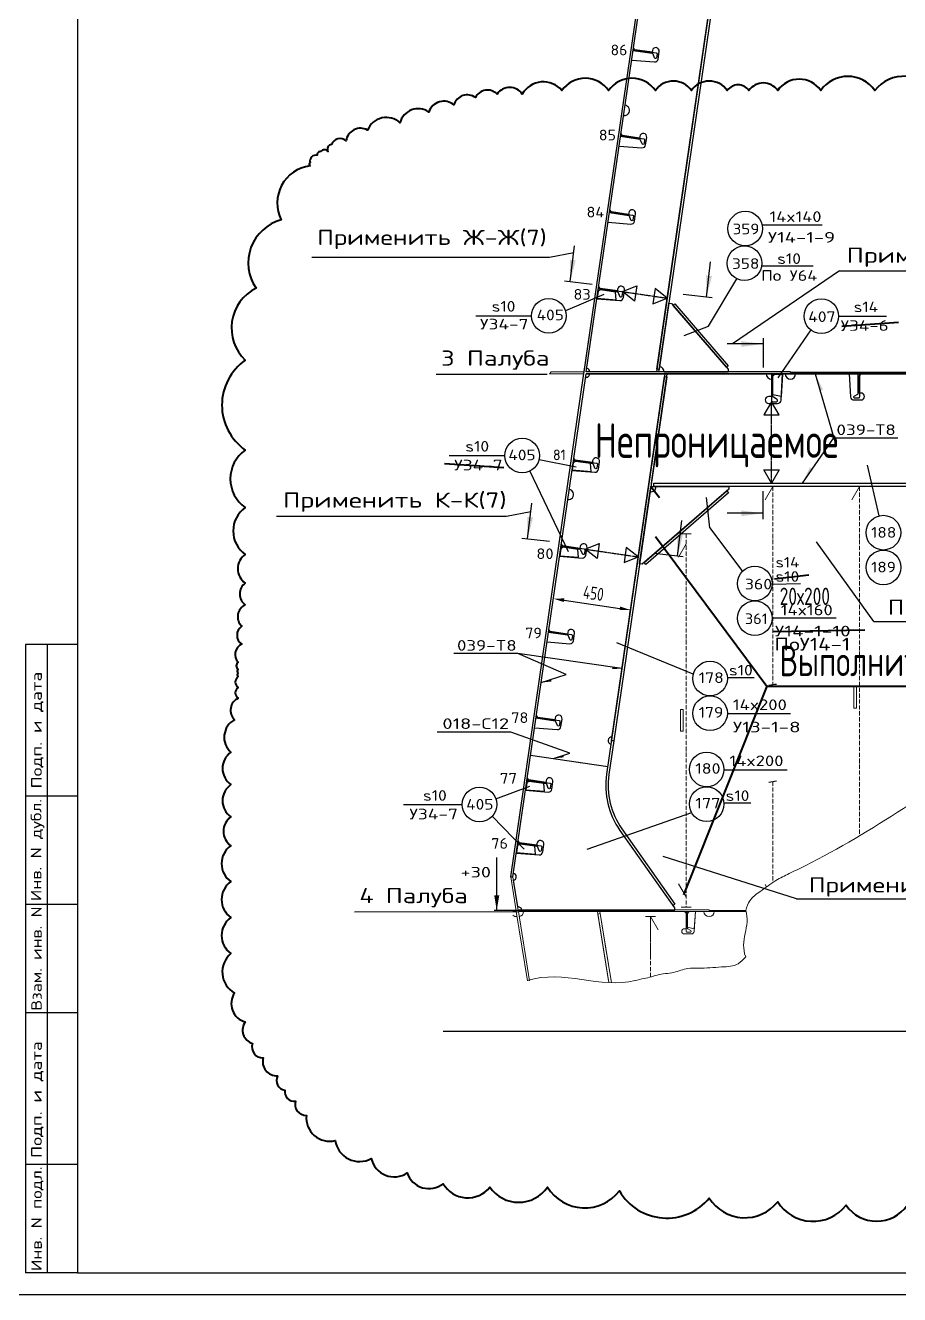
# Model space of a CAD drawing. Header units: millimetres. Extents: x -438477 to 631584, y 118817 to 676146.
# Drawn here: x 302152 to 307197, y 334009 to 341329 of the extents above; entities that cross this region are included whole.
import ezdxf
from ezdxf.enums import TextEntityAlignment as Align

# ---------------------------------------------------------------- set-up
doc = ezdxf.new("R2010")
doc.units = ezdxf.units.MM
for name, pattern in [('AVEVADASHED', [10, 7.5, -2.5]), ('AVEVADASHEDDOTTED', [34, 24, -5, 0, -5]), ('AVEVASOLID', [7.5, 7.5])]:
    doc.linetypes.add(name, pattern=pattern)
doc.layers.get('Defpoints').update_dxf_attribs({"linetype": 'CONTINUOUS'})
for name, color, linetype in [('20_1', 1, 'CONTINUOUS'), ('20_FORMAT', 140, 'CONTINUOUS'), ('20_POZ', 4, 'CONTINUOUS'), ('20_TEXT', 1, 'CONTINUOUS')]:
    doc.layers.add(name, color=color, linetype=linetype)
doc.styles.add('SIMPLEX', font='simplex.shx', dxfattribs={"width": 0.7})
doc.dimstyles.new('Lineyny', dxfattribs={"dimscale": 30, "dimtxt": 3, "dimasz": 2.5, "dimexe": 0.18, "dimexo": 0.625, "dimgap": 1, "dimtad": 1, "dimdec": 0, "dimlfac": -1, "dimzin": 0, "dimtxsty": 'SIMPLEX', "dimcen": 0, "dimdle": 0.38, "dimclrd": 2, "dimclre": 2, "dimclrt": 2, "dimadec": 0, "dimazin": 0, "dimtfac": 1, "dimtdec": 0, "dimtmove": 0, "dimatfit": 0, "dimfxl": 1, "dimtolj": 1, "dimtzin": 0, "dimlwd": -1, "dimarcsym": 0})

# ---------------------------------------------------------------- blocks, each defined once
blk = doc.blocks.new('*D128')
at = {"layer": '20_1', "color": 2, "lineweight": -2, "ltscale": 25, "transparency": 16777216}
for p, q in [((305195.4, 338000.7), (305199.3, 338027.3)), ((305640.7, 337935.9), (305644.6, 337962.5))]:
    blk.add_line(p, q, dxfattribs=at)
at = {"layer": '20_1', "color": 2, "ltscale": 25, "transparency": 16777216}
blk.add_line((305260.5, 338013.8), (305582.1, 337967), dxfattribs=at)
for points in [[(305262, 338024.1), (305259, 338003.5), (305198.6, 338022.8)], [(305580.6, 337956.7), (305583.6, 337977.3), (305643.9, 337958)]]:
    blk.add_solid(points, dxfattribs=at)
at = {"layer": 'Defpoints', "color": 0, "ltscale": 25, "transparency": 16777216}
for p in [(305193.2, 337985.2), (305638.5, 337920.4), (305643.9, 337958)]:
    blk.add_point(p, dxfattribs=at)
at = {"layer": '20_1', "color": 2, "ltscale": 25, "transparency": 16777216, "insert": (305430.5, 338053.8), "char_height": 75, "attachment_point": 5, "rotation": 351.71569, "style": 'SIMPLEX'}
blk.add_mtext('\\A1;450', dxfattribs=at)

msp = doc.modelspace()

# ---------------------------------------------------------------- hatches: boundary and pattern name
at = {"layer": '20_1'}
for points in [[(306738.871, 339222.585), (306754.836, 339227.369), (306710.17, 339318.378)], [(306693.063, 338770.999), (306679.348, 338780.47), (306636.239, 338688.713)], [(305537.61, 337616.49), (305539.689, 337627.469), (305594.661, 337619.574)], [(305188.849, 337545.329), (305184.866, 337556.703), (305128.119, 337538.641)], [(305259.532, 337107.794), (305255.548, 337119.167), (305198.802, 337101.106)]]:
    msp.add_hatch(color=6, dxfattribs=at).paths.add_polyline_path(points)

# ---------------------------------------------------------------- linework, layer by layer
at = {"layer": '20_1', "color": 0, "linetype": 'AVEVASOLID'}
for p, q in [((305389.119, 339330.781), (306370.381, 346068.781)), ((305375.234, 339318.781), (306267.697, 345447.088)), ((305597.993, 339793.604), (305679.866, 339826.179)), ((305597.993, 339793.604), (305679.866, 339826.179)), ((305679.866, 339826.179), (305667.17, 339739.036)), ((305679.866, 339826.179), (305667.17, 339739.036)), ((305786.091, 339810.706), (305773.408, 339723.563)), ((305786.091, 339810.706), (305773.408, 339723.563)), ((305855.281, 339756.135), (305786.091, 339810.706)), ((305855.281, 339756.135), (305786.091, 339810.706)), ((305667.17, 339739.036), (305597.993, 339793.604)), ((305667.17, 339739.036), (305597.993, 339793.604)), ((305773.408, 339723.563), (305855.281, 339756.135)), ((305773.408, 339723.563), (305855.281, 339756.135)), ((305387.361, 339318.787), (308451.033, 339318.781)), ((308665.034, 339318.781), (305387.361, 339318.781)), ((306457.026, 339158.781), (306412.995, 339082.459)), ((306457.026, 339158.781), (306412.995, 339082.459)), ((306501.057, 339082.459), (306457.026, 339158.781)), ((306501.057, 339082.459), (306457.026, 339158.781)), ((306412.995, 339082.459), (306501.057, 339082.459)), ((306412.995, 339082.459), (306501.057, 339082.459)), ((306457.026, 338688.78), (306412.995, 338765.101)), ((306412.995, 338765.101), (306501.057, 338765.101)), ((306457.026, 338688.78), (306412.995, 338765.101)), ((306412.995, 338765.101), (306501.057, 338765.101)), ((306501.057, 338765.101), (306457.026, 338688.78)), ((306501.057, 338765.101), (306457.026, 338688.78)), ((305381.721, 338308.607), (305463.594, 338341.181)), ((305450.898, 338254.038), (305381.721, 338308.607)), ((305450.898, 338254.038), (305381.721, 338308.607)), ((305463.594, 338341.181), (305450.898, 338254.038)), ((305463.594, 338341.181), (305450.898, 338254.038)), ((305619.294, 338318.504), (305606.611, 338231.361)), ((305619.294, 338318.504), (305606.611, 338231.361)), ((305688.484, 338263.932), (305619.294, 338318.504)), ((305688.484, 338263.932), (305619.294, 338318.504)), ((305606.611, 338231.361), (305688.484, 338263.932)), ((305606.611, 338231.361), (305688.484, 338263.932))]:
    msp.add_line(p, q, dxfattribs=at)
at = {"layer": '20_1', "linetype": 'AVEVASOLID'}
for p, q in [((306774.592, 346068.781), (305793.33, 339330.781)), ((305387.361, 339318.781), (305842.073, 339318.781)), ((305793.33, 339330.781), (305389.119, 339330.781)), ((305764.485, 338688.78), (305856.221, 339318.781)), ((305696.736, 338223.475), (305761.579, 338668.781)), ((305761.579, 338668.781), (306211.579, 338668.781))]:
    msp.add_line(p, q, dxfattribs=at)
at = {"layer": '20_1', "color": 92, "linetype": 'AVEVASOLID', "lineweight": 0}
for p, q in [((305935.933, 343168.781), (305376.96, 339330.772)), ((305381.721, 338308.607), (305463.594, 338341.181))]:
    msp.add_line(p, q, dxfattribs=at)
at = {"layer": '20_1', "ltscale": 0.5}
for p, q in [((305176.513, 339992.73), (305316.171, 340019.365)), ((306851.066, 339913.157), (306232.015, 339491.704)), ((304928.57, 338498.457), (305068.228, 338525.091))]:
    msp.add_line(p, q, dxfattribs=at)
at = {"layer": '20_1', "color": 0, "linetype": 'AVEVADASHED'}
for p, q in [((305597.993, 339793.604), (305855.281, 339756.135)), ((306457.038, 338688.78), (306457.038, 339158.781)), ((305381.733, 338308.604), (305688.484, 338263.932))]:
    msp.add_line(p, q, dxfattribs=at)
at = {"layer": '20_1', "color": 0, "linetype": 'AVEVADASHEDDOTTED'}
for p, q in [((305597.993, 339793.604), (305855.281, 339756.135)), ((306457.038, 338688.78), (306457.038, 339158.781)), ((305381.733, 338308.604), (305688.484, 338263.932))]:
    msp.add_line(p, q, dxfattribs=at)
at = {"layer": '20_1', "color": 252, "lineweight": 0, "ltscale": 17.5}
msp.add_line((305177.424, 339318.781), (305186.284, 339330.772), dxfattribs=at)
at = {"layer": '20_1', "color": 252, "linetype": 'AVEVASOLID', "lineweight": 0}
for p, q in [((305375.234, 339318.781), (305177.424, 339318.781)), ((305376.96, 339330.772), (305186.284, 339330.772)), ((306465.034, 338668.781), (306421.003, 338592.46)), ((306965.034, 338668.781), (306921.003, 338592.46)), ((305994.38, 338396.995), (305935.676, 338396.995)), ((305965.034, 338338.285), (305921.003, 338261.964)), ((306947.847, 337516.779), (306932.222, 337516.779)), ((306932.222, 337516.779), (306932.222, 337391.779)), ((306947.847, 337391.779), (306947.847, 337516.779)), ((305947.847, 337382.887), (305932.222, 337382.887)), ((305932.222, 337382.887), (305932.222, 337257.887)), ((305947.847, 337257.887), (305947.847, 337382.887)), ((306932.222, 337391.779), (306947.847, 337391.779)), ((305932.222, 337257.887), (305947.847, 337257.887)), ((305965.034, 336302.491), (305921.003, 336378.812)), ((306429.269, 336360.483), (306421.003, 336374.812)), ((304985.298, 336224.781), (304964.985, 336224.781)), ((305994.38, 336243.781), (305935.676, 336243.781)), ((304964.985, 336218.781), (304985.139, 336218.781)), ((304985.298, 336218.781), (304964.985, 336218.781)), ((304985.139, 336218.781), (305049.665, 335818.729)), ((305061.824, 335818.729), (304997.297, 336218.781)), ((306310.724, 336218.781), (304997.297, 336218.781)), ((305453.108, 336218.781), (305519.295, 335808.43)), ((305507.6, 335968.821), (305467.292, 336218.781)), ((305467.292, 336218.781), (306310.724, 336218.781)), ((305730.159, 336188.78), (305788.862, 336188.78)), ((305730.159, 336188.78), (305788.862, 336188.78)), ((305759.504, 336188.78), (305803.535, 336112.458)), ((305759.504, 336188.78), (305803.535, 336112.458)), ((305533.571, 335807.786), (305509.541, 335956.818))]:
    msp.add_line(p, q, dxfattribs=at)
at = {"layer": '20_1', "ltscale": 17.5}
msp.add_line((305838.091, 339330.781), (306207.478, 339330.781), dxfattribs=at)
at = {"layer": '20_1', "color": 6}
for p, q in [((306710.064, 339318.785), (306817.833, 338950.808, 2868.754)), ((306635.898, 338688.466, 2868.754), (306817.833, 338950.808, 2868.754)), ((306817.833, 338950.808, 2868.754), (307186.323, 338950.808, 2868.754)), ((304952.686, 337252.82), (304528.076, 337252.82)), ((305293.753, 337131.327), (304952.686, 337252.82)), ((304952.686, 337252.82), (304952.686, 337252.82))]:
    msp.add_line(p, q, dxfattribs=at)
at = {"layer": '20_1', "color": 4, "ltscale": 25}
msp.add_line((305062.335, 338757.632), (305284.059, 338294.105), dxfattribs=at)
at = {"layer": '20_1', "color": 252, "linetype": 'AVEVADASHEDDOTTED', "lineweight": 0}
for p, q in [((306465.034, 338668.781), (306465.034, 337527.137)), ((306965.034, 338668.781), (306965.034, 336654.623)), ((305965.034, 338396.995), (305965.034, 336243.781)), ((306465.034, 336967.812), (306465.034, 336385.494)), ((305759.516, 335840.229), (305759.516, 336188.78))]:
    msp.add_line(p, q, dxfattribs=at)
at = {"layer": '20_1'}
for p, q in [((307047.546, 337891.557), (306718.316, 338350.391)), ((307047.546, 337891.557), (308205.195, 337891.557)), ((306602.45, 336291.023), (305833.345, 336536.306)), ((306602.45, 336291.023), (307840.955, 336291.023))]:
    msp.add_line(p, q, dxfattribs=at)
at = {"layer": '20_1', "color": 30, "lineweight": 40, "ltscale": 25}
msp.add_line((306429.913, 337517.692), (309550.597, 337517.692), dxfattribs=at)
at = {"layer": '20_1', "color": 6, "linetype": 'AVEVASOLID'}
for p, q in [((305067.183, 337120.219), (305512.532, 337055.549)), ((305334.407, 337081.416), (305354.011, 337078.568))]:
    msp.add_line(p, q, dxfattribs=at)
at = {"layer": '20_1', "color": 2, "ltscale": 25}
for p, q in [((304872.192, 336224.76), (304872.192, 336530.344)), ((304996.333, 336224.76), (304857.082, 336224.76))]:
    msp.add_line(p, q, dxfattribs=at)
at = {"layer": '20_1', "color": 0, "ltscale": 25}
msp.add_line((304952.894, 336418.688), (304965.034, 336418.781), dxfattribs=at)
at = {"layer": '20_1', "ltscale": 25}
msp.add_line((304993.148, 336244.503), (304968.135, 336399.557), dxfattribs=at)
at = {"layer": '20_1', "color": 252, "linetype": 'AVEVADASHED', "lineweight": 0}
msp.add_line((305759.516, 335968.821), (305759.516, 336188.78), dxfattribs=at)
at = {"layer": '20_1', "ltscale": 0.2}
msp.add_line((304563.208, 335528.25), (310015.686, 335528.25), dxfattribs=at)
at = {"layer": '20_1', "linetype": 'AVEVASOLID'}
for points in [[(306772.432, 346053.938), (306786.287, 346051.92), (305809.346, 339343.607), (305795.491, 339345.625), (306772.432, 346053.938)], [(305557.258, 339791.453), (305470.173, 339804.133), (305457.844, 339795.823), (305451.936, 339755.253), (305560.859, 339746.8), (305557.258, 339791.453)], [(305807.478, 339330.781), (305856.745, 339669.056), (305865.132, 339726.606)], [(305865.132, 339726.606), (305879.963, 339724.442), (306207.478, 339345.78), (306207.478, 339330.781)], [(305889.778, 339713.099), (305900.373, 339722.257), (306208.259, 339366.285), (306197.663, 339357.127), (305889.778, 339713.099)], [(305839.912, 339303.938), (305853.767, 339301.92), (305548.005, 337201.975), (305534.15, 337203.993), (305839.912, 339303.938)], [(306466.035, 339198.78), (306466.035, 339306.782), (306476.033, 339317.78), (306521.04, 339317.78), (306513.386, 339188.78), (306466.035, 339198.78)], [(305413.081, 338801.453), (305325.996, 338814.134), (305313.679, 338805.824), (305307.771, 338765.254), (305416.682, 338756.8), (305413.081, 338801.453)], [(306211.579, 338668.781), (306211.579, 338653.782), (305711.579, 338221.317), (305696.736, 338223.475)], [(306200.239, 338643.967), (306209.394, 338633.378), (305732.087, 338220.539), (305722.932, 338231.129), (306200.239, 338643.967)], [(307958.027, 338688.78), (307958.027, 338668.781), (305779.487, 338668.781), (305779.487, 338688.78), (307958.027, 338688.78)], [(305340.998, 338306.452), (305253.913, 338319.135), (305241.584, 338310.822), (305235.676, 338270.252), (305344.599, 338261.799), (305340.998, 338306.452)], [(305144.392, 336956.452), (305057.307, 336969.135), (305044.99, 336960.822), (305039.082, 336920.252), (305147.993, 336911.799), (305144.392, 336956.452)], [(305091.67, 336594.453), (305004.597, 336607.133), (304992.268, 336598.823), (304986.36, 336558.253), (305095.271, 336549.799), (305091.67, 336594.453)], [(305897.285, 336224.781), (304997.297, 336224.781), (304996.333, 336224.76)]]:
    msp.add_lwpolyline(points, dxfattribs=at)
for points in [[(305650.911, 341128.428), (305782.124, 341118.165, 0.3948589), (305803.474, 341135.221), (305809.724, 341178.059, 0.9998765), (305770.137, 341183.823), (305768.696, 341173.93), (305669.734, 341188.34), (305661.287, 341199.677)], [(305578.816, 340633.427), (305710.041, 340623.167, 0.3948589), (305731.391, 340640.223), (305737.629, 340683.061, 1), (305698.054, 340688.822), (305696.601, 340678.928), (305597.651, 340693.339), (305589.192, 340704.676)], [(305514.741, 340193.427), (305645.967, 340183.164, 0.3948589), (305667.317, 340200.221), (305673.555, 340243.061, 0.99988753), (305633.967, 340248.823), (305632.527, 340238.929), (305533.577, 340253.339), (305525.117, 340264.677)], [(305450.52, 339752.427), (305581.745, 339742.164, 0.39483139), (305603.096, 339759.223), (305609.333, 339802.061, 0.99988753), (305569.746, 339807.822), (305568.306, 339797.929), (305469.343, 339812.339), (305460.896, 339823.676)], [(305842.073, 339318.781), (305505.928, 337010.127, 0.19168864), (305583.149, 336686.402), (305897.285, 336239.78), (305897.285, 336224.781)], [(306427.034, 339318.781, 0.4141672), (306457.038, 339288.78), (306457.038, 339188.78), (306442.036, 339188.78, 1), (306442.036, 339148.78), (306493.183, 339148.78, 0.39717355), (306513.142, 339167.606), (306522.041, 339318.781)], [(306905.037, 339318.781), (306913.789, 339187.452, 0.39480823), (306933.747, 339168.781), (306975.032, 339168.781, 1), (306975.032, 339208.781), (306965.034, 339208.781), (306965.034, 339308.781), (306975.032, 339318.781)], [(305306.343, 338762.428), (305437.568, 338752.165, 0.3948589), (305458.918, 338769.221), (305465.156, 338812.061, 0.99988753), (305425.569, 338817.823), (305424.128, 338807.929), (305325.178, 338822.34), (305316.719, 338833.677)], [(305234.26, 338267.426), (305365.474, 338257.166, 0.3948589), (305386.824, 338274.223), (305393.074, 338317.06, 0.9998765), (305353.486, 338322.825), (305352.046, 338312.928), (305253.083, 338327.338), (305244.636, 338338.676)], [(305162.312, 337773.426), (305293.537, 337763.166, 0.3948589), (305314.888, 337780.222), (305321.125, 337823.06, 0.9998765), (305281.538, 337828.825), (305280.098, 337818.928), (305181.147, 337833.338), (305172.688, 337844.679)], [(305090.229, 337278.428), (305221.443, 337268.165, 0.39472112), (305242.805, 337285.221), (305249.043, 337328.059, 0.9998765), (305209.455, 337333.823), (305208.015, 337323.93), (305109.053, 337338.34), (305100.605, 337349.677)], [(305534.15, 337203.993), (305548.005, 337201.975), (305519.783, 337008.109, 0.19168861), (305594.599, 336694.456), (305900.117, 336260.087), (305888.667, 336252.03)], [(305037.654, 336917.426), (305168.879, 336907.166, 0.3948589), (305190.229, 336924.223), (305196.467, 336967.06, 0.9998765), (305156.88, 336972.825), (305155.439, 336962.928), (305056.489, 336977.338), (305048.03, 336988.676)], [(304984.932, 336555.427), (305116.157, 336545.167, 0.3948589), (305137.507, 336562.223), (305143.745, 336605.061, 0.99988753), (305104.158, 336610.822), (305102.729, 336600.929), (305003.767, 336615.339), (304995.308, 336626.676)]]:
    msp.add_lwpolyline(points, format="xyb", dxfattribs=at)
at = {"layer": '20_1', "color": 0, "linetype": 'AVEVASOLID'}
for points in [[(305659.846, 341189.78), (305792.439, 341170.469, -0.41404229), (305797.517, 341163.667), (305794.49, 341142.887, -0.76735395), (305782.978, 341141.532), (305774.433, 341162.989, 0.26796466), (305769.722, 341166.703), (305658.833, 341182.853)], [(305587.751, 340694.779), (305720.356, 340675.471, -0.41404229), (305725.434, 340668.668), (305722.407, 340647.886, -0.7673775), (305710.896, 340646.534), (305702.351, 340667.988, 0.26788029), (305697.639, 340671.705), (305586.75, 340687.852)], [(305523.677, 340254.78), (305656.282, 340235.471, -0.41427892), (305661.348, 340228.666), (305658.32, 340207.887, -0.76735395), (305646.809, 340206.532), (305638.264, 340227.988, 0.26830852), (305633.564, 340231.706), (305522.663, 340247.852)], [(305459.455, 339813.78), (305592.06, 339794.471, -0.41439849), (305597.126, 339787.669), (305594.099, 339766.886, -0.76735395), (305582.588, 339765.531), (305574.043, 339786.988, 0.26788029), (305569.331, 339790.705), (305458.442, 339806.852)], [(306457.038, 339318.781), (306457.038, 339165.781, 0.41435081), (306464.033, 339158.781), (306486.042, 339158.781, 0.76749182), (306489.534, 339171.842), (306468.537, 339183.967, -0.26792973), (306465.034, 339190.028), (306465.034, 339318.781)], [(306965.034, 339318.781), (306965.034, 339184.782, -0.41444114), (306959.04, 339178.782), (306938.032, 339178.782, -0.76763326), (306935.041, 339189.976), (306955.037, 339201.524, 0.26784548), (306958.039, 339206.721), (306958.039, 339318.781)], [(305315.278, 338823.78), (305447.883, 338804.472, -0.41427892), (305452.949, 338797.666), (305449.922, 338776.887, -0.76735395), (305438.411, 338775.532), (305429.866, 338796.989, 0.26830852), (305425.166, 338800.706), (305314.265, 338816.853)], [(305243.196, 338328.782), (305375.788, 338309.47, -0.41404229), (305380.867, 338302.668), (305377.839, 338281.886, -0.7673775), (305366.328, 338280.534), (305357.783, 338301.988, 0.26788029), (305353.071, 338305.705), (305242.183, 338321.854)], [(305171.247, 337834.782), (305303.852, 337815.47, -0.41439849), (305308.918, 337808.668), (305305.903, 337787.885, -0.7673775), (305294.392, 337786.533), (305285.847, 337807.987, 0.26788029), (305281.135, 337811.704), (305170.246, 337827.854)], [(305099.165, 337339.78), (305231.758, 337320.469, -0.41404229), (305236.836, 337313.667), (305233.808, 337292.887, -0.76735395), (305222.297, 337291.532), (305213.752, 337312.989, 0.26796466), (305209.04, 337316.703), (305098.152, 337332.853)], [(305046.589, 336978.782), (305179.194, 336959.47, -0.41439849), (305184.26, 336952.668), (305181.233, 336931.886, -0.7673775), (305169.722, 336930.534), (305161.177, 336951.988, 0.26830852), (305156.477, 336955.705), (305045.576, 336971.854)], [(304993.867, 336616.779), (305126.472, 336597.471, -0.41404229), (305131.55, 336590.669), (305128.523, 336569.886, -0.7673775), (305117.012, 336568.534), (305108.467, 336589.988, 0.26788029), (305103.755, 336593.705), (304992.866, 336609.852)]]:
    msp.add_lwpolyline(points, format="xyb", dxfattribs=at)
at = {"layer": '20_1', "color": 30, "lineweight": 40, "ltscale": 25}
msp.add_lwpolyline([(307406.731, 340933.11, 0.52056705), (307053.827, 340953.851, 0.52056705), (307053.827, 340953.851, 0.52056705), (306742.443, 340953.851, 0.52056705), (306742.443, 340953.851, 0.52056705), (306493.335, 340953.851, 0.52056705), (306493.335, 340953.851, 0.52056705), (306327.262, 340953.851, 0.52056705), (306327.262, 340953.851, 0.52056705), (306202.709, 340953.851, 0.52056705), (306202.709, 340953.851, 0.52056705), (305995.119, 340953.851, 0.52056705), (305995.119, 340953.851, 0.52056705), (305787.528, 340953.851, 0.52056705), (305787.528, 340953.851, 0.52056705), (305517.662, 340953.851, 0.52056705), (305517.662, 340953.851, 0.52056705), (305247.794, 340953.851, 0.52056705), (305247.794, 340953.851, 0.52056705), (305019.446, 340933.11, 0.52056705), (305019.446, 340933.11, 0.52056705), (304874.132, 340933.11, 0.52056705), (304874.132, 340933.11, 0.52056705), (304749.58, 340912.369, 0.52056705), (304749.58, 340912.369, 0.52056705), (304625.025, 340870.886, 0.52056705), (304625.025, 340870.886, 0.52056705), (304479.712, 340829.403, 0.52056705), (304479.712, 340829.403, 0.52056705), (304313.64, 340767.18, 0.52056705), (304313.64, 340767.18, 0.52056705), (304126.81, 340725.697, 0.52056705), (304126.81, 340725.697, 0.52056705), (304002.256, 340663.473, 0.52056705), (304002.256, 340663.473, 0.52056705), (303919.22, 340642.731, 0.52056705), (303919.22, 340642.731, 0.52056705), (303898.461, 340601.248, 0.52056705), (303898.461, 340601.248, 0.52056705), (303856.942, 340601.248, 0.52056705), (303856.942, 340601.248, 0.52056705), (303836.184, 340580.507, 0.52056705), (303836.184, 340580.507, 0.52056705), (303794.665, 340539.024, 0.52056705), (303794.665, 340518.283, 0.52056705), (303794.665, 340518.283, 0.52056705), (303628.593, 340207.161, 0.52056705), (303628.593, 340207.161, 0.52056705), (303483.28, 339813.075, 0.52056705), (303483.28, 339813.075, 0.52056705), (303421.003, 339398.246, 0.52056705), (303421.003, 339398.246, 0.52056705), (303421.003, 338879.711, 0.52056705), (303421.003, 338879.711, 0.52056705), (303421.003, 338547.849, 0.52056705), (303421.003, 338547.849, 0.52056705), (303421.003, 338278.211, 0.52056705), (303421.003, 338278.211, 0.52056705), (303421.003, 338112.28, 0.52056705), (303421.003, 338112.28, 0.52056705), (303421.003, 337987.831, 0.52056705), (303421.003, 337987.831, 0.52056705), (303400.245, 337863.383, 0.52056705), (303400.245, 337863.383, 0.52056705), (303400.245, 337759.676, 0.52056705), (303400.245, 337759.676, 0.52056705), (303379.486, 337655.969, 0.52056705), (303379.486, 337655.969, 0.52056705), (303379.486, 337614.486, 0.52056705), (303379.486, 337614.486, 0.52056705), (303379.486, 337593.745, 0.52056705), (303379.486, 337593.745, 0.52056705), (303379.486, 337573.003, 0.52056705), (303379.486, 337573.003, 0.52056705), (303379.486, 337510.779, 0.52056705), (303379.486, 337510.779, 0.52056705), (303379.486, 337448.555, 0.52056705), (303379.486, 337448.555, 0.52056705), (303358.728, 337324.106, 0.52056705), (303358.728, 337324.106, 0.52056705), (303337.967, 337137.434, 0.52056705), (303337.967, 337137.434, 0.52056705), (303337.967, 336950.761, 0.52056705), (303337.967, 336950.761, 0.52056705), (303337.967, 336764.088, 0.52056705), (303337.967, 336764.088, 0.52056705), (303337.967, 336598.157, 0.52056705), (303337.967, 336598.157, 0.52056705), (303337.967, 336390.743, 0.52056705), (303337.967, 336390.743, 0.52056705), (303337.967, 336183.329, 0.52056705), (303337.967, 336183.329, 0.52056705), (303337.967, 335975.915, 0.52056705), (303337.967, 335975.915, 0.52056705), (303358.728, 335747.76, 0.52056705), (303358.728, 335747.76, 0.52056705), (303421.003, 335581.829, 0.52056705), (303421.003, 335581.829, 0.52056705), (303462.522, 335457.38, 0.52056705), (303462.522, 335457.38, 0.52056705), (303524.799, 335374.414, 0.52056705), (303524.799, 335374.414, 0.52056705), (303607.835, 335270.707, 0.52056705), (303607.835, 335270.707, 0.52056705), (303649.352, 335187.742, 0.52056705), (303649.352, 335187.742, 0.52056705), (303711.629, 335125.517, 0.52056705), (303711.629, 335125.517, 0.52056705), (303773.907, 335042.552, 0.52056705), (303773.907, 335042.552, 0.52056705), (303939.978, 334897.362, 0.52056705), (303939.978, 334897.362, 0.52056705), (304147.569, 334793.655, 0.52056705), (304147.569, 334793.655, 0.52056705), (304355.159, 334710.689, 0.52056705), (304355.159, 334710.689, 0.52056705), (304562.748, 334648.465, 0.52056705), (304562.748, 334648.465, 0.52056705), (304832.615, 334627.724, 0.52056705), (304832.615, 334627.724, 0.52056705), (305164.759, 334627.724, 0.52056705), (305164.759, 334627.724, 0.52056705), (305579.94, 334606.982, 0.52056705), (305579.94, 334606.982, 0.52056705), (306098.913, 334565.499, 0.52056705), (306098.913, 334565.499, 0.52056705), (306493.335, 334544.758, 0.52056705), (306493.335, 334544.758, 0.52056705), (306887.756, 334524.017, 0.52056705), (306887.756, 334524.017, 0.52056705), (307240.658, 334524.017, 0.52056705)], format="xyb", dxfattribs=at)
at = {"layer": '20_1', "ltscale": 0.5}
for points in [[(303804.609, 339992.73), (305176.995, 339992.73)], [(306851.066, 339913.157), (308221.422, 339913.157)], [(303602.067, 338498.457), (304929.052, 338498.457)]]:
    msp.add_lwpolyline(points, dxfattribs=at)
at = {"layer": '20_1', "color": 30, "lineweight": 40, "ltscale": 25}
for points in [[(307191.03, 339614.824), (306864.509, 339591.705)], [(304571.416, 338802.704), (304913.168, 338779.684)], [(305761.579, 338668.775), (305811.976, 338605.339)], [(305788.113, 338381.421), (306429.913, 337517.692)], [(306474.453, 338136.866), (306673.109, 338159.816)], [(306467.704, 337832.525), (306996.657, 337842.193)], [(306429.913, 337517.692), (305950.614, 336315.132)]]:
    msp.add_lwpolyline(points, dxfattribs=at)
at = {"layer": '20_1', "ltscale": 10}
for points in [[(304522.57, 339316.837), (305163.668, 339316.837)], [(304051.087, 336216.837), (304997.297, 336218.781)]]:
    msp.add_lwpolyline(points, dxfattribs=at)
at = {"layer": '20_1', "color": 0, "linetype": 'AVEVASOLID'}
for points in [[(304952.894, 336418.688), (305375.486, 339320.511)], [(304965.034, 336418.781), (305387.361, 339318.781)], [(308665.034, 339326.78), (306567.036, 339326.78), (306567.036, 339330.781), (305389.119, 339330.781)]]:
    msp.add_lwpolyline(points, dxfattribs=at)
at = {"layer": '20_1', "color": 6}
for points in [[(305594.664, 337619.574), (304993.277, 337705.882), (304993.277, 337705.882), (304624.774, 337705.882)], [(305128.119, 337538.641), (305273.679, 337584.97), (305273.679, 337584.97), (304993.277, 337705.882)], [(305198.802, 337101.106), (305293.753, 337131.327), (305293.753, 337131.327), (304952.686, 337252.82)]]:
    msp.add_lwpolyline(points, dxfattribs=at)
at = {"layer": '20_1', "color": 252, "linetype": 'AVEVASOLID', "lineweight": 0}
for points in [[(304984.486, 336222.849), (304952.894, 336418.688)], [(304996.333, 336224.76), (304965.034, 336418.781)], [(306308.837, 336224.781), (306097.322, 336224.781), (306097.322, 336228.782), (304997.297, 336228.782)], [(305517.634, 335818.729), (305455.5, 336203.971), (305469.319, 336206.202), (305533.584, 335807.785)], [(305972.541, 336128.782), (305972.541, 336206.782), (305982.539, 336217.78), (306019.038, 336217.78), (306011.348, 336118.781), (305972.541, 336128.782)]]:
    msp.add_lwpolyline(points, dxfattribs=at)
for points in [[(305955.037, 336218.781), (305965.034, 336208.781), (305965.034, 336118.781), (305955.037, 336118.781, 0.99993891), (305955.037, 336088.78), (305996.15, 336088.78, 0.39190224), (306011.103, 336102.631), (306020.039, 336218.781)], [(305965.034, 336218.781), (305965.034, 336103.782, 0.41393557), (305970.039, 336098.78), (305990.034, 336098.78, 0.76734602), (305992.537, 336108.109), (305974.031, 336118.794, -0.26819599), (305971.54, 336123.124), (305971.54, 336218.781)]]:
    msp.add_lwpolyline(points, format="xyb", dxfattribs=at)
at = {"layer": '20_1', "linetype": 'AVEVASOLID'}
for centre, radius, start, end in [((305608.723, 340838.752), 29.999, 261.717804, 81.7178116), ((305387.361, 339318.787), 20.005, 261.7118835, 359.9858704), ((305389.119, 339330.784), 19.996, 359.9910583, 81.7131271), ((305807.478, 339330.775), 30.007, 0.0118134, 81.716423), ((306567.036, 339318.787), 30.005, 180.0093231, 359.9906616), ((305286.152, 338623.762), 29.999, 261.717804, 81.7178116), ((305761.579, 338668.775), 29.993, 261.7174377, 0.0134747), ((305534.15, 337203.989), 20.001, 81.7205658, 261.7163391), ((304965.034, 336418.781), 20, 279.1654663, 81.7190399), ((304996.333, 336224.763), 19.996, 0.0484047, 99.1664963)]:
    msp.add_arc(centre, radius, start, end, dxfattribs=at)
at = {"layer": '20_1', "color": 252, "linetype": 'AVEVASOLID', "lineweight": 0}
for centre, radius, start, end in [((304985.139, 336218.775), 29.994, 227.7921448, 279.1623535), ((304997.297, 336218.778), 29.997, 279.1639404, 0.0059447), ((306097.322, 336218.781), 29.999, 180, 0)]:
    msp.add_arc(centre, radius, start, end, dxfattribs=at)
at = {"layer": '20_1', "color": 252, "lineweight": 0, "ltscale": 25}
for points, knots in [([(306308.837, 336224.781), (306315.151, 336244.606), (306329.745, 336290.429), (306402.329, 336339.543), (306474.311, 336395.412), (306564.197, 336439.888), (306818.47, 336561.649), (307119.891, 336746.693), (307484.699, 336985.134), (307683.138, 337217.423), (307895.413, 337401.652), (308271.732, 337452.595), (308513.663, 337727.425), (308823.226, 337861.149), (308978.184, 338008.098), (309194.67, 338060.832), (309295.15, 338271.082), (309281.224, 338425.573), (309270.657, 338537.427), (309276.534, 338605.312), (309268.493, 338645.938), (309263.971, 338668.781)], [0, 0, 0, 0, 60.89178174, 140.7401749, 251.52863734, 337.38571271, 439.74627636, 1098.25267125, 1398.90728398, 1736.39440127, 2018.33632818, 2209.86533527, 2843.09806781, 3035.94423511, 3213.66335774, 3476.15166027, 3653.23535056, 3856.66931252, 3936.16073714, 3990.22854984, 4059.68013258, 4059.68013258, 4059.68013258, 4059.68013258]), ([(306308.837, 335956.818), (306295.605, 335941.89), (306259.911, 335901.622), (306155.607, 335899.234), (306061.227, 335889.065), (305966.553, 335894.496), (305890.578, 335859.656), (305816.628, 335860.744), (305762.082, 335839.379), (305718.547, 335832.961), (305687.301, 335824.448), (305669.662, 335819.643)], [0, 0, 0, 0, 58.00064728, 156.45678644, 289.47461401, 351.60497962, 435.73284042, 533.58252984, 567.95645867, 610.24971816, 665.0707967, 665.0707967, 665.0707967, 665.0707967])]:
    msp.add_open_spline(points, degree=3, knots=knots, dxfattribs=at)
at = {"layer": '20_1', "color": 252, "ltscale": 25, "start_tangent": (0.98787713, 0.15523783), "end_tangent": (0.98787713, 0.15523783)}
for points in [[(306443.201, 337523.706), (306486.867, 337530.568)], [(306443.201, 336964.381), (306486.867, 336971.243)]]:
    msp.add_spline(points, degree=3, dxfattribs=at)
at = {"layer": '20_1', "color": 252, "lineweight": 0, "ltscale": 17.5}
for points in [[(306308.837, 336224.781), (306339.507, 336134.002), (306270.5, 336049.66), (306308.837, 335956.818)], [(305049.366, 335820.585), (305256.382, 335885.576), (305471.838, 335770.564), (305671.677, 335820.137)]]:
    msp.add_open_spline(points, degree=3, dxfattribs=at)
at = {"layer": '20_1', "color": 2, "ltscale": 0.3}
msp.add_solid([(304886.776, 336312.26), (304857.609, 336312.26), (304872.192, 336224.76)], dxfattribs=at)
at = {"layer": '20_FORMAT', "color": 7}
for p, q in [((302152.063, 337758.858), (302152.063, 334133.858)), ((302452.063, 337758.858), (302152.063, 337758.858)), ((302277.063, 337758.858), (302277.063, 334133.858)), ((302452.063, 336883.858), (302152.063, 336883.858)), ((302452.063, 336258.858), (302152.063, 336258.858)), ((302452.063, 335633.858), (302152.063, 335633.858)), ((302452.063, 334758.858), (302152.063, 334758.858)), ((302452.063, 334133.858), (302152.063, 334133.858))]:
    msp.add_line(p, q, dxfattribs=at)
at = {"layer": '20_FORMAT', "color": 4}
msp.add_lwpolyline([(301952.063, 334008.858), (322977.063, 334008.858), (322977.063, 348858.858), (301952.063, 348858.858)], close=True, dxfattribs=at)
at = {"layer": '20_FORMAT', "color": 7}
msp.add_lwpolyline([(302452.063, 334133.858), (322852.063, 334133.858), (322852.063, 348733.858), (302452.063, 348733.858)], close=True, dxfattribs=at)
at = {"layer": '20_POZ'}
for p, q in [((306405.307, 340178.184), (306750.787, 340178.184)), ((304751.43, 339653.653), (305072.413, 339653.653)), ((306845.331, 339652.093), (307121.041, 339652.093)), ((306684.41, 339572.791), (306494.4, 339296.166)), ((304596.774, 338847.843), (304919.183, 338847.843)), ((306101.681, 338431.572), (306082.129, 338606.39)), ((306625.417, 338107.56), (306461.408, 338104.169)), ((306830.551, 337909.86), (306461.58, 337909.86)), ((306356.917, 337566.878), (306202.856, 337566.878)), ((306566.733, 337357.688), (306202.917, 337357.688)), ((306547.336, 337034.125), (306183.519, 337034.125)), ((304333.33, 336836.054), (304672.436, 336836.054)), ((306337.519, 336843.315), (306183.458, 336843.315))]:
    msp.add_line(p, q, dxfattribs=at)
at = {"layer": '20_POZ', "color": 4, "ltscale": 25}
msp.add_line((304867.201, 336867.984), (305062.713, 336940.651), dxfattribs=at)
at = {"layer": '20_POZ'}
for points in [[(306698.573, 339940.89), (306400.886, 339940.89)], [(305953.718, 339540.387), (306093.457, 339593.868), (306256.771, 339867.781)], [(305489.846, 339776.14), (305268.101, 339682.701)], [(305330.543, 338781.276), (305116.233, 338823.733)], [(307009.293, 338792.165), (307077.544, 338500.063)], [(306101.681, 338431.572), (306289.725, 338179.408)], [(306006.604, 337588.244), (305564.94, 337768.027)], [(305030.637, 336577.852), (304845.209, 336767.468)], [(305997.019, 336788.012), (305392.915, 336576.299)]]:
    msp.add_lwpolyline(points, dxfattribs=at)
for centre in [(306306.431, 340157.102), (306301.492, 339957.224), (305172.413, 339653.653), (306745.331, 339652.093), (305019.183, 338847.843), (307103.289, 338403.433), (307103.647, 338203.32), (306361.58, 338109.86), (306361.58, 337909.86), (306102.994, 337561.617), (306102.994, 337361.617), (306083.597, 337038.055), (304772.436, 336836.054), (306083.597, 336838.055)]:
    msp.add_circle(centre, 100, dxfattribs=at)
at = {"layer": '20_TEXT', "color": 7}
for p, q in [((305296.789, 339851.669), (305320.529, 340057.071)), ((306082.68, 339760.836), (306106.421, 339966.237)), ((305263.939, 339855.466), (305423.631, 339837.009)), ((306115.53, 339757.039), (305947.958, 339776.407)), ((306408.895, 339524.772), (306408.895, 339356.085)), ((306408.895, 339491.704), (306202.126, 339491.704)), ((306408.895, 338482.019), (306408.895, 338642.773)), ((305050.152, 338368.697), (305073.893, 338574.099)), ((306408.895, 338515.087), (306202.126, 338515.087)), ((305915.889, 338268.635), (305939.63, 338474.037)), ((305017.303, 338372.494), (305176.994, 338354.037)), ((305948.739, 338264.838), (305781.167, 338284.206))]:
    msp.add_line(p, q, dxfattribs=at)
for points in [[(305327.697, 339973.929), (305296.789, 339851.669), (305294.584, 339977.756)], [(305327.697, 339973.929), (305296.789, 339851.669), (305294.584, 339977.756)], [(306080.476, 339886.922), (306082.68, 339760.836), (306113.589, 339883.095)], [(306080.476, 339886.922), (306082.68, 339760.836), (306113.589, 339883.095)], [(306283.895, 339475.038), (306408.895, 339491.704), (306283.895, 339508.371)], [(306283.895, 339475.038), (306408.895, 339491.704), (306283.895, 339508.371)], [(305081.061, 338490.957), (305050.152, 338368.697), (305047.948, 338494.784)], [(305081.061, 338490.957), (305050.152, 338368.697), (305047.948, 338494.784)], [(306283.895, 338531.754), (306408.895, 338515.087), (306283.895, 338498.421)], [(306283.895, 338531.754), (306408.895, 338515.087), (306283.895, 338498.421)], [(305913.685, 338394.722), (305915.889, 338268.635), (305946.798, 338390.895)], [(305913.685, 338394.722), (305915.889, 338268.635), (305946.798, 338390.895)]]:
    msp.add_solid(points, dxfattribs=at)

# ---------------------------------------------------------------- texts
at = {"layer": '20_1', "style": 'SIMPLEX'}
for s, p, p2 in [('86', (305529.284, 341156.626), (305625.534, 341156.626)), ('85', (305461.14, 340666.101), (305560.306, 340666.101)), ('84', (305390.12, 340221.724), (305492.203, 340221.724)), ('83', (305315.075, 339747.3), (305414.241, 339747.3)), ('81', (305196.927, 338821.366), (305269.843, 338821.366)), ('80', (305100.892, 338251.339), (305200.058, 338251.339)), ('79', (305036.677, 337793.975), (305132.927, 337793.975)), ('78', (304955.593, 337305.749), (305054.76, 337305.749)), ('77', (304890.037, 336955.538), (304989.203, 336955.538)), ('76', (304840.599, 336580.303), (304936.849, 336580.303)), ('+30', (304663.669, 336414.533), (304838.669, 336414.533))]:
    msp.add_text(s, height=61.25, dxfattribs=at).set_placement(p, p2, align=Align.ALIGNED)
at = {"layer": '20_1', "ltscale": 3, "style": 'SIMPLEX'}
for s, p, p2 in [('Применить Ж-Ж(7)', (303835.733, 340062.76), (305160.733, 340062.76)), ('Применить И-И(7)', (306890.846, 339959.896), (308199.179, 339959.896)), ('3 Палуба', (304550.893, 339366.504), (305175.893, 339366.504)), ('Применить К-К(7)', (303638.012, 338547.784), (304929.678, 338547.784)), ('Применить У64', (307128.755, 337929.851), (308187.088, 337929.851)), ('Применить У107', (306672.699, 336328.1), (307793.533, 336328.1)), ('4 Палуба', (304079.41, 336266.504), (304704.41, 336266.504))]:
    msp.add_text(s, height=87.5, dxfattribs=at).set_placement(p, p2, align=Align.ALIGNED)
at = {"layer": '20_1', "color": 30, "lineweight": 40, "ltscale": 25, "style": 'SIMPLEX', "width": 0.7}
for s, height, p in [('Непроницаемое', 200, (305437.133, 338834.538)), ('20х200', 100, (306505.123, 337986.237)), ('Выполнить с нулевым зазором', 175, (306503.495, 337575.645))]:
    msp.add_text(s, height=height, dxfattribs=at).set_placement(p)
at = {"layer": '20_1', "color": 6, "style": 'SIMPLEX'}
msp.add_text(' 039-Т8', height=61.25, dxfattribs=at).set_placement((306781.42, 338966.189, 2868.754), (307175.17, 338966.189, 2868.754), align=Align.ALIGNED)
at = {"layer": '20_1', "color": 30, "lineweight": 40, "ltscale": 25, "style": 'SIMPLEX'}
for s, height, p, p2 in [('s14', 59.974, (306481.026, 338202.891), (306618.11, 338202.891)), ('ПоУ14-1', 74.0927, (306474.496, 337723.194), (306911.996, 337723.194))]:
    msp.add_text(s, height=height, dxfattribs=at).set_placement(p, p2, align=Align.ALIGNED)
at = {"layer": '20_1', "color": 6, "ltscale": 20, "style": 'SIMPLEX'}
for s, p, p2 in [('039-T8', (304643.005, 337722.521), (304987.172, 337722.521)), ('018-С12', (304558.434, 337271.185), (304943.434, 337271.185))]:
    msp.add_text(s, height=61.25, dxfattribs=at).set_placement(p, p2, align=Align.ALIGNED)
at = {"layer": '20_POZ', "style": 'SIMPLEX'}
for s, p, p2 in [('14x140', (306445.991, 340195.425), (306746.407, 340195.425)), ('359', (306233.445, 340124.352), (306388.029, 340124.352)), ('У14-1-9', (306437.235, 340076.159), (306825.152, 340076.159)), ('358', (306230.141, 339924.833), (306387.641, 339924.833)), ('s10', (306490.769, 339953.234), (306627.853, 339953.234)), ('По У64', (306397.785, 339855.738), (306721.535, 339855.738)), ('s10', (304842.898, 339678.106), (304979.981, 339678.106)), ('s14', (306932.802, 339675.117), (307072.802, 339675.117)), ('405', (305102.234, 339628.388), (305259.734, 339628.388)), ('407', (306669.537, 339618.407), (306827.037, 339618.407)), ('У34-7', (304775.28, 339575.432), (305055.28, 339575.432)), ('У34-6', (306856.793, 339567.327), (307133.877, 339567.327)), ('s10', (304691.071, 338870.893), (304828.154, 338870.893)), ('405', (304939.179, 338821.175), (305096.679, 338821.175)), ('У34-7', (304626.261, 338762.604), (304906.261, 338762.604)), ('188', (307032.175, 338374.426), (307178.008, 338374.426)), ('189', (307032.533, 338174.313), (307175.449, 338174.313)), ('360', (306304.033, 338076.175), (306461.533, 338076.175)), ('s10', (306481.011, 338120.233), (306618.094, 338120.233)), ('14x160', (306510.761, 337926.81), (306811.177, 337926.81)), ('361', (306304.033, 337876.175), (306435.283, 337876.175)), ('У14-1-10', (306477.321, 337805.37), (306914.821, 337805.37)), ('s10', (306212.511, 337579.55), (306349.594, 337579.55)), ('178', (306037.026, 337536.353), (306182.86, 337536.353)), ('179', (306037.026, 337336.353), (306179.943, 337336.353)), ('14x200', (306234.214, 337380.388), (306546.297, 337380.388)), ('У13-1-8', (306235.081, 337251.603), (306625.914, 337251.603)), ('14x200', (306214.816, 337056.825), (306526.9, 337056.825)), ('180', (306017.629, 337012.79), (306163.462, 337012.79)), ('s10', (304446.663, 336857.232), (304583.746, 336857.232)), ('s10', (306193.113, 336855.988), (306330.197, 336855.988)), ('У34-7', (304367.817, 336749.879), (304647.817, 336749.879)), ('405', (304695.707, 336806.111), (304853.207, 336806.111)), ('177', (306017.629, 336812.79), (306163.462, 336812.79))]:
    msp.add_text(s, height=61.25, dxfattribs=at).set_placement(p, p2, align=Align.ALIGNED)
at = {"layer": '20_TEXT', "color": 0, "style": 'SIMPLEX'}
for s, p, p2 in [('Подп. и дата', (302246.895, 336927.345), (302246.895, 337601.095)), ('Инв. N дубл.', (302244.172, 336278.592), (302244.172, 336867.758)), ('Взам. инв. N', (302246.738, 335646.574), (302246.738, 336247.407)), ('Подп. и дата', (302246.895, 334796.274), (302246.895, 335470.024)), ('Инв. N подл.', (302246.895, 334144.826), (302246.895, 334748.576))]:
    msp.add_text(s, height=61.25, rotation=90, dxfattribs=at).set_placement(p, p2, align=Align.ALIGNED)

# ---------------------------------------------------------------- dimensions: what is measured, and where the dimension line sits
at = {"layer": '20_1', "ltscale": 25}
dim = msp.add_linear_dim(base=(305643.936, 337958), p1=(305193.155, 337985.235), p2=(305638.461, 337920.397), angle=351.7156865, dimstyle='Lineyny', override={"dimscale": 25, "dimlfac": 1}, dxfattribs=at)
dim.commit()
dim.dimension.update_dxf_attribs({"geometry": '*D128', "text_midpoint": (305430.512, 338053.804)})

doc.saveas('drawing.dxf')
